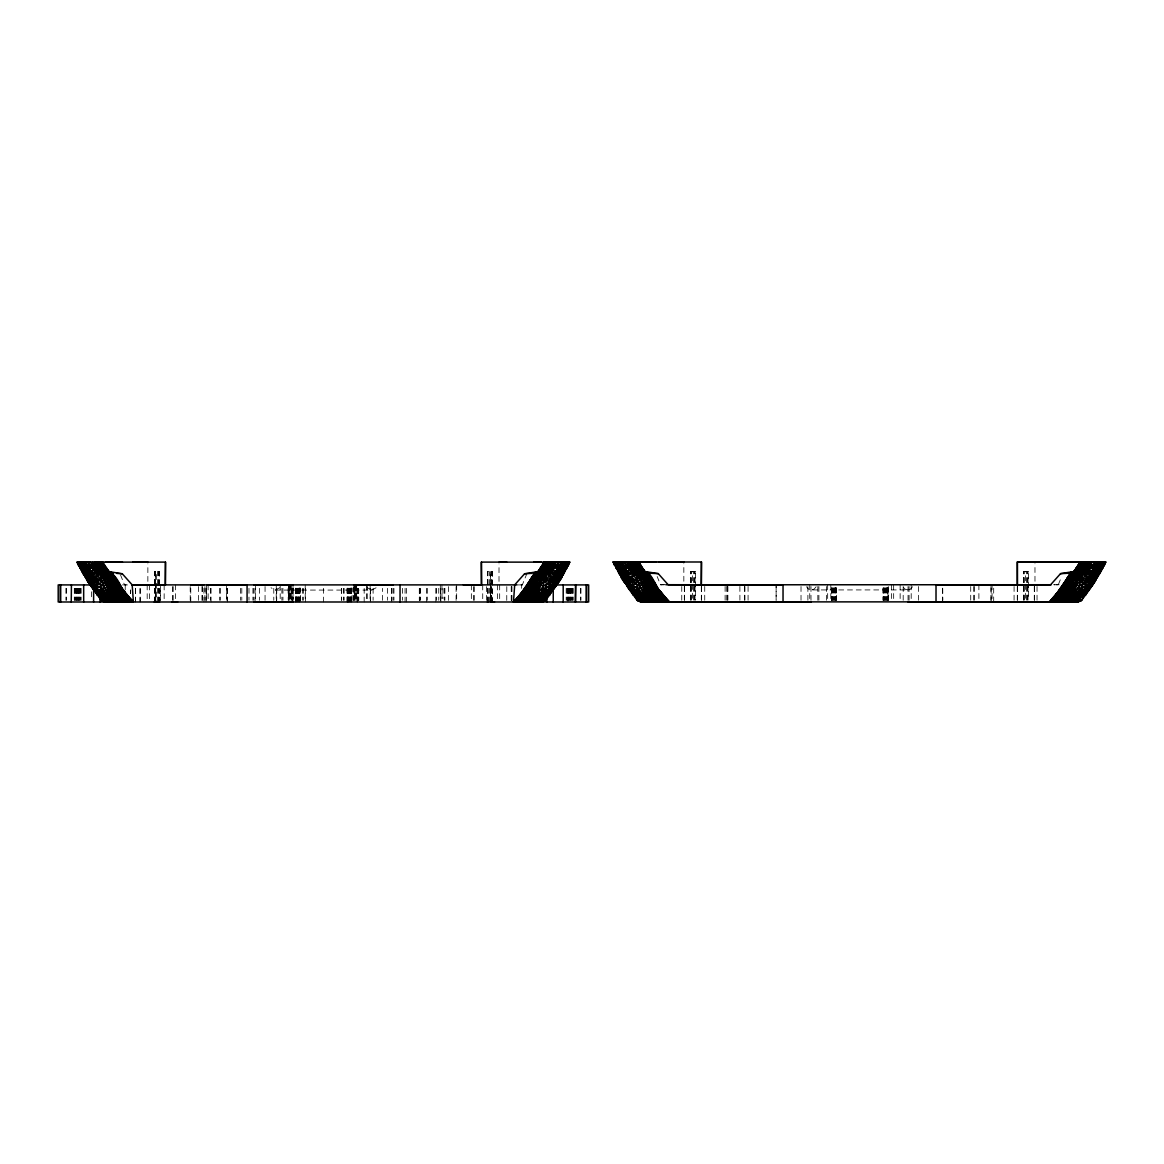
<?xml version="1.0" encoding="UTF-8"?>
<svg xmlns="http://www.w3.org/2000/svg" width="1164" height="1164" viewBox="0 0 1164 1164"><rect width="100%" height="100%" fill="white"/><g stroke="black" fill="none" stroke-linecap="round" stroke-linejoin="round"><path stroke-width="0.75" stroke-dasharray="5 3.75" d="M147.857 581.389L147.872 563.871M154.448 602.021L154.448 571.568L155.54 571.568L159.439 571.568L159.439 602.021M154.827 602.021L154.827 571.568L156.442 571.568L156.442 602.021M157.446 602.021L157.446 571.568L159.439 571.568M158.362 602.021L158.362 571.568M159.061 602.021L159.061 571.568M190.765 602.021L190.765 586.598M203.933 602.035L203.933 586.598M265.057 600.304L265.057 584.939M295.38 602.006L295.423 588.111L300.501 588.111L300.443 602.006M295.569 602.006L295.569 588.111M295.802 602.006L295.802 588.111M296.122 602.006L296.122 588.111M296.514 602.006L296.514 588.111M296.951 602.006L296.951 588.111M297.431 602.006L297.431 588.111M297.94 602.006L297.94 588.111M298.435 602.006L298.435 588.111M298.915 602.006L298.915 588.111M299.352 602.006L299.352 588.111M299.745 602.006L299.745 588.111M300.065 602.006L300.297 588.111M347.047 602.006L347.09 588.111L352.168 588.111L351.979 602.006M347.236 602.006L347.236 588.111M347.483 602.006L347.483 588.111M347.803 602.006L347.803 588.111M348.182 602.006L348.182 588.111M348.633 602.006L348.633 588.111M349.113 602.006L349.113 588.111M349.607 602.006L349.607 588.111M350.102 602.006L350.102 588.111M350.582 602.006L350.582 588.111M351.033 602.006L351.033 588.111M351.412 602.006L351.412 588.111M351.732 602.006L351.732 588.111M382.621 600.304L382.621 588.344M487.425 602.021L487.803 571.568L492.416 571.568L492.416 602.021M487.803 602.021L487.425 571.568M488.516 602.021L487.803 571.568M489.433 602.021L489.418 571.568M491.339 602.021L491.339 571.568L492.416 571.568M492.037 602.021L492.037 571.568M499.007 581.403L499.007 563.871M681.755 600.202L681.755 586.496M683.835 581.258L683.835 563.725M684.316 600.188L684.316 586.496M684.519 600.188L684.519 586.496M690.412 600.086L690.412 571.422L692.42 571.422L692.405 600.086M690.79 600.086L690.805 571.422L694.326 571.422L695.417 571.422L695.403 600.086M691.489 600.086L691.503 571.422M693.409 600.086L693.409 571.422L695.403 571.422M694.326 600.086L694.326 571.422M695.024 600.086L695.039 571.422M701.325 600.188L701.325 584.779M701.514 600.202L701.514 586.496M704.729 600.202L704.729 584.794M725.114 600.202L725.114 586.496M726.729 600.188L726.729 586.452M727.66 600.188L727.66 586.496M727.864 600.202L727.864 586.496M739.897 600.188L739.897 584.735M744.684 600.188L744.684 584.779M744.873 600.202L744.873 586.496M748.074 600.202L748.074 584.794M776.126 586.496L776.126 600.188L776.126 584.794M942.665 601.904L942.665 586.496L942.811 600.173M970.718 600.202L970.718 586.511M973.933 600.202L973.933 586.496M974.123 600.188L974.123 586.496M990.928 600.202L990.928 586.496M991.131 601.904L991.131 586.496M993.692 601.919L993.692 586.511M1014.077 600.202L1014.077 586.511M1017.278 600.202L1017.278 586.511M1017.467 600.202L1017.467 586.496M1023.389 600.086L1023.389 571.422L1025.382 571.422L1025.397 600.086M1023.767 600.086L1023.389 571.422M1024.48 600.086L1024.466 571.422L1028.379 571.422L1028.379 600.086M1026.386 600.086L1026.386 571.422L1028.379 571.422M1027.303 600.086L1027.303 571.422M1028.001 600.086L1028.001 571.422M1034.272 600.202L1034.272 586.511M1034.49 600.202L1034.49 586.496M1034.971 581.258L1034.971 563.725M1037.037 600.202L1037.037 586.511M526.986 573.386L522.33 584.881L517.718 584.881M1060.288 579.817L1058.294 584.75L1053.682 584.735M912.518 586.758L910.626 589.057L907.716 589.93L811.323 589.93L808.413 589.057L806.521 586.758M816.124 586.758L814.203 589.042L811.323 589.93M376.088 587.791L371.752 590.075L275.359 590.075L271.023 587.791M279.666 587.791L275.359 590.075M120.561 575.031L124.533 584.881L126.207 584.866M665.124 584.721L660.497 584.735L657.18 576.529M664.062 584.735L660.497 584.75L664.659 584.764M1054.133 584.779L1060.36 584.75L1056.228 584.779M122.467 584.881L130.193 584.939M517.674 584.91L523.96 584.91M907.716 589.93L904.835 589.042L902.929 586.758M371.752 590.075L367.446 587.791M992.063 584.779L992.063 600.188M978.895 584.779L978.895 600.173M918.585 586.511L918.585 600.289M911.194 584.794L911.194 600.289M909.069 586.511L909.069 600.289M908.051 586.511L908.051 600.289M903.191 586.511L903.191 600.289M900.136 584.794L900.136 600.289M893.661 584.794L893.661 600.289M891.377 584.794L891.377 600.289M888.278 586.511L888.278 600.289M888.132 600.246L888.088 587.966L883.01 587.966L883.054 600.246M887.696 587.966L887.696 600.246M887.375 587.966L887.375 600.246M886.997 587.966L886.997 600.246M886.546 587.966L886.546 600.246M886.066 587.966L886.066 600.246M885.571 587.966L885.571 600.246M885.077 587.966L885.077 600.246M884.596 587.966L884.596 600.246M884.145 587.966L884.145 600.246M883.767 587.966L883.767 600.246M883.447 587.966L883.447 600.246M883.2 587.966L883.2 600.246M836.465 600.246L836.407 587.966L831.343 587.966L831.387 600.246M836.261 587.966L836.261 600.246M836.028 587.966L836.028 600.246M835.708 587.966L835.708 600.246M835.33 587.966L835.33 600.246M834.879 587.966L834.879 600.246M834.399 587.966L834.399 600.246M833.904 587.966L833.904 600.246M833.395 587.966L833.395 600.246M832.915 587.966L832.915 600.246M832.478 587.966L832.478 600.246M832.085 587.966L832.085 600.246M831.765 587.966L831.765 600.246M831.533 587.966L831.533 600.246M830.82 584.794L830.82 600.289M827.662 584.794L827.662 600.289M826.556 586.511L826.556 600.289M818.903 586.511L818.903 600.289M817.841 586.511L817.841 600.289M810.988 586.511L810.988 600.289M809.751 584.794L809.751 600.289M807.889 586.511L807.889 600.289M801.021 586.511L801.021 600.289M580.952 588.329L580.952 600.275M580.429 588.329L580.429 600.275M573.226 588.329L573.226 600.275M572.557 588.329L572.557 600.275M572.164 588.329L572.164 600.275M571.408 588.329L571.408 600.275M570.971 588.329L570.971 600.275M570.607 588.329L570.607 600.275M570.142 588.329L570.142 600.275M569.691 588.329L569.691 600.275M569.08 588.329L569.08 600.275M568.818 588.329L568.818 600.275M568.352 588.329L568.352 600.275M568.003 588.344L567.959 602.006M567.494 588.329L567.494 600.275M567.028 588.329L567.028 600.275M566.199 588.329L566.199 600.275M521.647 584.939L521.647 588.344M511.956 586.612L511.956 601.992M511.418 586.612L511.389 601.992M511.214 586.612L511.214 601.992M506.806 586.641L506.747 602.006M499.676 584.925L499.676 600.289M497.421 584.939L497.421 600.304M491.237 586.612L491.237 601.992M491.135 586.612L491.135 600.275M486.407 586.641L486.436 602.006M482.725 584.939L482.725 600.304M474.185 586.612L474.185 600.275M473.733 586.612L473.733 601.992M471.347 584.91L471.347 600.275M456.666 584.939L456.666 600.304M456.099 586.627L456.099 602.035M448.373 586.612L448.373 601.992M444.895 588.329L444.895 600.275M444.255 588.329L444.255 600.275M442.931 588.344L442.931 598.602M441.956 584.939L441.956 600.304M440.836 588.329L440.836 601.992M440.618 588.329L440.618 600.275M440.312 584.91L440.312 600.275M438.741 588.329L438.741 600.289M436.456 588.329L436.456 600.275M435.816 588.329L435.816 601.992M427.319 588.329L427.319 600.275M426.388 588.329L426.388 601.992M420.233 588.344L420.233 600.304M419.928 588.329L419.928 600.275M419.709 588.344L419.709 600.304M419.302 588.329L419.302 600.275M406.425 588.329L406.425 601.992M405.072 588.329L405.072 601.992M402.395 588.329L402.395 600.275M393.941 588.329L393.941 600.275M393.039 588.344L393.039 600.304M391.773 588.329L391.773 601.992M391.453 588.329L391.453 600.275M387.481 588.329L387.481 600.275M373.106 588.344L373.106 600.304M370.501 588.329L370.632 600.275M370.312 588.329L370.312 601.992M370.137 584.939L370.137 600.304M367.213 584.939L367.213 600.304M366.675 584.939L366.675 600.304M364.172 588.344L364.172 602.006M358.628 588.344L358.788 600.304M358.439 588.344L358.439 600.304M358.192 588.344L358.192 600.304M357.872 588.344L357.872 600.304M357.697 588.344L357.697 600.304M357.595 588.329L357.523 601.992M357.217 588.329L357.217 601.992M357.086 588.329L357.086 601.992M356.679 584.939L356.679 600.304M356.242 584.939L356.242 600.304M355.806 588.344L355.806 600.304M355.369 584.939L355.369 600.304M354.976 584.939L354.976 600.304M354.613 584.939L354.613 600.304M354.293 588.344L354.293 600.304M354.045 588.344L354.045 600.304M353.856 600.304L353.74 584.939L353.711 600.304M350.8 588.329L350.8 600.275M350.495 588.329L350.495 600.275M349.986 588.329L349.986 600.275M348.924 588.329L348.924 600.275M348.211 588.329L348.211 601.992M347.905 588.329L347.905 601.992M344.035 588.329L344.035 600.275M343.729 588.329L343.729 600.275M341.663 588.329L341.663 600.275M341.358 588.329L341.358 600.275M323.432 588.329L323.432 601.992M305.506 588.329L305.506 601.992M305.215 584.91L305.215 600.275M303.149 588.329L303.149 600.275M302.844 588.329L302.844 600.275M298.959 588.329L298.959 600.275M298.653 588.329L298.653 600.275M297.94 588.329L297.94 600.275M296.893 588.329L296.893 600.275M296.369 588.329L296.369 600.275M296.063 588.329L296.063 600.275M293.168 588.344L293.124 600.304M293.008 584.939L293.008 600.304M292.819 588.344L292.819 600.304M292.571 588.344L292.571 600.304M292.266 588.344L292.266 600.304M291.902 588.344L291.902 600.304M291.495 584.939L291.495 600.304M291.073 588.344L291.073 600.304M290.622 584.939L290.593 600.304M290.185 584.939L290.185 600.304M289.894 584.939L289.778 601.992M289.647 588.329L289.661 600.275M289.283 584.91L289.356 600.304M288.992 584.939L288.992 600.304M288.687 584.939L288.687 600.304M288.425 588.344L288.425 600.304M288.09 588.344L288.236 600.304M282.939 588.344L282.939 600.304M281.877 588.344L281.877 600.304M280.189 584.939L280.189 600.304M276.726 588.344L276.726 600.304M276.566 588.329L276.537 601.992M276.261 584.91L276.232 600.275M273.787 588.344L273.787 600.304M259.383 588.329L259.383 600.275M255.425 584.91L255.425 600.275M255.091 588.329L255.091 601.992M253.839 588.344L253.839 600.304M252.937 588.329L252.937 600.275M248.98 588.329L248.98 600.275M241.806 588.329L241.806 600.275M240.453 588.329L240.453 600.275M227.577 588.329L227.577 601.992M227.155 588.344L227.155 600.304M226.936 588.329L226.936 600.275M226.631 584.939L226.631 600.304M220.476 588.329L220.476 600.275M219.545 588.329L219.545 600.275M211.048 588.329L211.048 601.992M210.408 588.329L210.408 600.275M208.123 584.925L208.123 600.289M206.552 584.91L206.552 600.275M206.246 588.329L206.246 600.275M206.028 588.329L206.028 601.992M204.908 586.641L204.908 600.304M202.623 586.612L202.623 601.992M201.969 586.612L201.969 601.992M198.506 586.612L198.506 601.992M190.212 586.641L190.212 600.304M175.531 584.91L175.531 600.275M173.145 586.612L173.145 601.992M172.679 586.612L172.679 600.275M164.153 584.939L164.153 600.304M155.641 586.612L155.729 601.992M149.458 584.939L149.443 600.304M147.188 584.925L147.188 600.289M135.664 601.992L135.475 586.612L135.46 601.992M130.659 590.032L130.674 593.451M130.47 590.032L130.47 593.451M125.217 584.939L125.217 590.061M91.52 591.763L91.52 600.304M81.102 588.329L81.102 600.275M80.665 588.329L80.665 600.275M79.836 588.329L79.836 600.275M79.385 588.329L79.385 600.275M78.861 588.344L78.919 600.304M78.512 588.329L78.512 600.275M78.046 588.329L78.046 600.275M77.784 588.329L77.784 600.275M77.188 588.329L77.188 600.275M76.722 588.329L76.722 600.275M76.257 588.329L76.257 600.275M75.893 588.329L75.893 600.275M75.471 588.329L75.471 600.275M74.7 588.329L74.7 600.275M74.307 588.329L74.307 600.275M66.45 588.329L66.45 600.275M65.926 588.329L65.926 600.275M155.525 571.568L155.525 602.021L155.54 571.568M490.422 571.568L490.408 602.021L490.422 571.568M887.943 587.966L887.943 600.246L887.943 587.966M160.472 600.304L160.472 586.641L160.428 600.304M140.117 602.006L140.117 586.641L140.073 602.006"/><path stroke-width="1.5" d="M165.492 562.139L165.361 584.939L165.492 562.096L97.878 562.125M247.074 602.006L247.074 584.939L132.172 584.866L122.293 573.779L116.546 573.357M400.038 602.006L400.038 584.939M481.387 562.139L481.503 584.939L481.387 562.096L569.836 562.168L559.753 580.472L545.509 600.595L542.395 602.05L513.484 601.992L514.692 584.866L524.571 573.779L531.992 573.357M701.456 561.95L701.325 584.779L701.456 561.994L633.842 561.994M1017.278 584.794L1017.351 561.95L1105.8 562.023L1090.29 588.548L1081.472 600.449L1078.359 601.904L908.051 602.006M558.473 582.466L546.891 589.93L549.524 595.415L551.634 591.414L549.859 587.631L550.252 582.378L558.574 570.418L565.238 564.686L568.396 565.5L569.196 562.183L563.231 574.783L558.065 579.352C555.752 589.653 547.284 596.725 538.001 600.9L537.535 602.035L555.461 586.103L559.753 580.472L546.716 587.34L531.919 602.035L542.933 586.54L546.818 583.761L558.065 579.352L559.549 577.824L560.524 572.644C552.493 558.749 532.748 567.726 537.39 582.989L527.423 602.021C540.343 592.651 543.442 576.151 548.753 562.125C533.49 568.92 531.322 588.562 524.324 602.021C536.007 591.705 536.153 574.609 544.257 562.11L569.836 562.168M1075.842 569.763L1072.99 576.064L1073.354 582.844L1063.387 601.875C1076.307 592.505 1079.406 576.005 1084.717 561.979C1069.454 568.774 1067.286 588.417 1060.288 601.875C1071.971 591.559 1072.131 574.463 1080.221 561.965C1072.189 574.099 1065.977 587.98 1062.354 601.875L1064.638 599.213C1064.129 590.73 1064.58 574.681 1073.484 571.961C1079.144 562.401 1090.537 564.365 1096.488 572.499L1095.513 577.679L1094.029 579.206L1082.782 583.615L1078.897 586.394L1067.883 601.89L1082.68 587.194L1095.717 580.327L1091.963 585.958L1085.852 585.157L1078.213 579.89L1070.051 578.61L1069.512 576.704L1071.651 571.931L1050.903 601.861L640.447 601.904L637.319 600.435L628.516 588.533L613.006 562.008L648.712 561.965M77.042 562.154L83.633 574.769L88.799 579.337C91.127 589.639 99.595 596.71 108.863 600.9L109.329 602.035L91.403 586.089L87.111 580.458L100.148 587.325L114.96 602.021L103.931 586.525L100.06 583.746L88.799 579.337L87.329 577.81L86.354 572.63C92.305 564.496 103.698 562.532 109.358 572.091C117.593 575.22 124.359 593.16 127.094 601.992L104.484 602.006L101.355 600.58L87.111 580.458L77.042 562.154L102.738 562.096L110.609 575.874L119.776 597.729L120.489 602.006C109.445 591.181 109.11 574.972 102.621 562.096M638.585 561.965C645.074 574.827 645.409 591.036 656.452 601.875L655.739 597.583L646.573 575.729C645.583 561.936 663.276 597.525 663.058 601.861L655.972 595.546L647.068 575.118L638.701 561.965M103.29 563.158C104.702 579.017 111.235 593.553 125.319 602.006L111.191 572.077C117.142 579.541 119.354 589.944 118.19 599.344L119.456 602.006C106.521 592.636 103.436 576.136 98.125 562.11C113.388 568.905 115.542 588.548 122.555 602.006C110.42 591.85 111.308 573.663 101.879 562.11C110.347 575.991 121.012 588.475 130.281 601.992L133.394 601.977L132.172 584.866M613.006 562.008L626.363 561.979L642.135 570.535L669.358 601.846L660.454 592.185L647.155 571.931C653.106 579.396 655.317 589.799 654.153 599.198L655.419 601.875C642.484 592.491 639.4 575.991 634.089 561.965L638.396 563.958L644.099 570.098L651.855 590.89L656.525 600.158L658.518 601.861C655.085 591.807 653.47 581.229 647.591 571.931L658.257 573.634L668.136 584.721L783.037 584.794L783.037 602.006M113.199 573.328L109.358 572.091L107.161 582.684L103.931 586.525L102.636 599.082L107.714 602.035L102.316 597.496M110.464 572.077C115.251 583.324 126.367 590.293 130.281 601.992L128.593 601.992L121.522 594.222L115.891 591.036L109.736 591.225L112.864 602.021L111.017 601.322L101.806 581.374L102.083 568.076L100.366 562.11L107.321 571.495L104.615 580.021L101.806 581.374L100.06 583.746L94.342 585.754L92.058 585.521L88.566 582.451L86.587 578.333L88.784 576.631L93.207 577.359L98.14 576.413L100.628 569.312L99.318 562.11L101.137 563.42C99.769 572.033 89.759 579.221 82.397 571.655L85.991 562.139L90.399 562.125L106.171 570.68L104.105 575.06L104.615 580.021L117.404 594.295L120.561 600.304M658.795 589.799L664.557 601.846L657.485 594.077L651.855 590.89L645.7 591.079L648.828 601.875L646.995 601.177L637.77 581.229L638.047 567.93L636.33 561.965L642.135 570.535L640.069 574.914L640.578 579.89L654.561 594.673M118.19 599.344L111.409 600.813L110.973 602.021L108.863 600.9L109.154 598.747L111.337 596.696L117.404 594.295L118.597 594.819M654.153 599.198L647.373 600.682L646.937 601.89L644.827 600.755L645.118 598.602L647.3 596.55L653.368 594.164L651.534 582.655L645.322 571.946C639.662 562.387 628.269 564.351 622.318 572.484L623.293 577.679L624.762 579.192L636.024 583.601L639.894 586.38L650.923 601.875L636.111 587.194L623.075 580.312L627.367 585.943L645.293 601.89L644.827 600.755C635.559 596.579 627.09 589.493 624.762 579.192L619.597 574.623L613.646 562.037L614.432 565.355L617.604 564.525L624.268 570.273L632.576 582.218L632.969 587.485L631.194 591.254L633.303 595.255L635.937 589.77L624.355 582.32M524.571 573.779L535.236 572.077C530.1 579.992 527.365 589.93 528.674 599.358L526.39 602.021C527.219 592.622 528.252 575.7 537.521 572.106L539.878 569.909M1060.288 601.875L1063.052 597.598L1063.459 588.999L1071.2 571.931L1060.535 573.648L1050.656 584.735L701.194 584.794M107.161 582.684L114.654 582.946L117.2 581.011L123.66 590.512L128.593 601.992L127.094 601.992L124.781 599.606L121.522 594.222L121.347 598.936L123.588 602.006L115.571 582.786L110.609 575.874L111.191 573.183L109.94 572.077L115.571 582.786L117.404 594.295L106.521 568.032M524.324 602.021L529.46 594.309L534.16 595.895L532.559 600.348L529.853 602.021L529.984 599.766L539.703 582.698L543.021 565.297L544.999 562.11C536.531 575.991 525.852 588.489 516.583 602.006L520.861 593.48L535.687 572.077L522.374 592.331L513.484 601.992L520.861 593.48L514.939 601.992L521.341 594.629L531.977 577.664M1105.8 562.023L1104.36 565.369L1073.775 586.278L1059.255 601.875L1065.817 601.89L1065.962 599.62L1075.667 582.553L1078.984 565.166L1080.963 561.979C1072.495 575.86 1061.815 588.344 1052.547 601.861L1050.903 601.861L1071.928 571.946L1072.233 575.744L1067.257 582.655L1059.255 601.875L1052.547 601.861L1056.825 593.334L1049.448 601.846L1066.311 582.276L1072.379 571.946M524.033 589.944L518.271 602.006L525.342 594.222L530.973 591.036L537.128 591.225L534 602.035L535.847 601.322C545.072 590.293 544.359 576.617 545.741 563.434L547.546 562.125L546.251 569.327L548.739 576.427L553.671 577.373L558.08 576.646L560.277 578.348L558.298 582.466L554.806 585.536L549.888 585.303L546.818 583.761L545.072 581.389L542.249 580.036L539.558 571.509L556.465 562.139L539.703 582.698L530.348 582.407L524.571 588.518L519.77 602.006L535.964 572.077L536.269 575.874L528.281 594.833M1059.997 589.813L1055.733 601.861L1061.786 587.092L1065.642 580.88L1067.257 582.655L1073.354 582.844L1076.671 570.549L1082.476 561.979L1080.759 567.945L1081.036 581.243L1085.081 580.894L1088.66 583.586L1093.083 584.139L1073.965 600.769L1071.869 601.89L1081.036 581.243L1084.441 569.618L1089.926 561.994L1105.16 562.052C1099.194 579.57 1085.154 592.185 1069.963 601.89L1073.092 591.094L1064.391 591.807L1054.235 601.861L1059.182 590.381M112.864 602.021C103.261 590.905 62.478 569.225 99.9 563.085L97.936 566.999L101.806 581.374L109.052 586.409L116.589 587.514L119.383 589.13L130.281 601.992L122.831 589.944M646.937 601.89L642.193 595.779L636.024 583.601L629.171 577.213L616.149 568.367L614.723 561.994L614.927 565.355L624.544 572.964L645.016 586.278L652.553 587.384L655.347 588.984L663.058 601.861L646.878 571.931L649.279 576.704L648.013 579.003L642.455 579.192L637.77 581.229L630.597 580.196L626.159 583.004C613.719 575.176 624.399 561.659 635.864 562.939L636.126 571.393L634.104 576.267L631.645 577.082L626.872 576.995L620.601 574.623L618.36 571.509L619.146 568.076L621.954 561.994L623.817 566.548L624.544 572.964L629.651 581.142L630.321 585.608L629.52 588.038L631.194 591.254L626.843 585.943M109.489 582.975L109.853 576.195L104.105 575.06L100.162 571.539L96.685 562.11M638.279 597.35L643.677 601.89L638.6 598.951L638.279 597.35L639.894 586.38L643.125 582.538L645.453 582.844L645.816 576.049L640.069 574.914L636.126 571.393L632.649 561.965M555.999 586.103L551.634 591.414L553.307 588.198L552.522 585.768L553.191 581.302L558.284 573.125L558.516 562.227L545.072 581.389L552.245 580.356L556.683 583.149C569.123 575.336 558.429 561.819 546.978 563.1L548.928 567.014L545.072 581.389L537.812 586.423L530.275 587.529L527.496 589.144L516.583 602.006L522.374 592.331L524.397 591.487L529.678 581.025L530.348 582.407M1060.535 573.648L1069.629 573.197L1073.484 571.961L1075.667 582.553L1078.897 586.394L1080.207 598.951L1073.499 601.904L1073.674 598.616L1070.123 595.75L1065.817 601.89L1075.129 601.904C1086.827 594.237 1115.243 564.904 1082.942 562.954L1082.214 569.181L1084.703 576.282L1089.635 577.228L1094.044 576.515L1098.205 574.638L1100.431 571.524L1096.837 562.008L1094.989 566.562L1094.262 572.979L1089.155 581.156L1088.486 585.623L1089.271 588.053L1085.488 595.27L1082.855 589.784L1094.451 582.32M553.962 562.125L550.019 568.105L548.739 576.427L556.814 572.47L562.227 574.769L564.467 571.669L560.873 562.154L559.026 566.708L553.176 574.143L548.477 569.763L545.741 563.434L546.513 562.125L540.707 570.695L537.39 582.989M1091.425 585.958L1087.598 591.268L1085.823 587.485L1086.216 582.233L1092.778 572.324L1092.894 565.384L1084.703 576.282L1089.14 574.012L1094.989 566.562L1094.48 562.081L1092.894 565.384L1085.983 567.959L1084.703 576.282L1081.036 581.243M90.879 586.089L95.23 591.399L96.146 590.585L96.612 582.364L91.65 574.71L84.055 566.213L81.64 564.671L78.468 565.486L77.682 562.168L84.783 562.11L92.058 585.521L96.728 589.348L99.973 589.915L97.34 595.401L93.556 588.184L94.342 585.754L93.687 581.287L88.58 573.11L88.362 562.212L101.806 581.374L87.329 577.81M628.866 561.979L632.823 567.945L634.104 576.267L629.651 573.998L623.817 566.548L624.326 562.067L637.77 581.229L636.024 583.601L632.954 585.143L628.022 585.376L624.53 582.306L622.551 578.188L624.748 576.5L620.747 561.979L620.019 566.068L622.318 572.484L620.397 572.819L618.36 571.509L620.572 571.218L616.644 561.994L615.29 563.449L617.604 564.525L616.542 568.367M111.191 572.077L119.819 584.866L127.094 601.992L119.383 589.13L119.776 597.729L122.555 602.006M655.972 595.546L655.739 597.583L658.518 601.861M1071.869 601.89C1079.61 590.657 1084.877 577.373 1098.234 571.233L1100.431 571.524C1095.891 576.136 1087.409 575.802 1084.441 569.618L1087.831 561.979L1088.675 564.264L1075.521 571.364L1078.213 579.89L1065.424 594.164L1062.281 600.173M110.973 602.021C103.058 591.865 99.362 578.159 86.354 572.63L84.055 566.213L84.783 562.11L85.991 562.139L87.853 566.693L93.687 574.128L98.14 576.413L96.859 568.09L92.902 562.125M122.977 599.998L123.326 598.209L120.008 595.692M531.468 577.955L527.729 584.197L521.545 602.006L528.311 596.637L537.812 586.423M656.452 601.875C648.202 589.464 645.947 574.332 637.843 561.965L639.254 563.012C640.346 578.843 647.577 591.749 659.552 601.861L659.29 598.063L655.347 588.984L666.245 601.846L661.967 593.334L667.903 601.846L659.581 591.821L650.851 577.519M1067.955 577.519L1063.692 584.066L1057.509 601.875L1061.481 598.805L1061.306 594.091L1063.459 588.999L1066.239 587.384L1073.775 586.278M544.563 597.496L539.15 602.05L544.243 599.096L544.563 597.496L542.933 586.54L539.703 582.698L537.521 572.106L533.548 576.849L523.276 602.021L525.517 598.951L525.342 594.222L527.496 589.144L519.77 602.006L526.856 595.706M94.153 564.394L95.011 562.11L99.187 568.163L107.932 573.546L106.491 579.337L104.615 580.021L90.399 562.125M630.117 564.249L630.975 561.979L635.151 568.017L643.896 573.401L642.455 579.192M528.674 599.358L535.455 600.828L535.891 602.035C543.806 591.865 547.502 578.173 560.524 572.644L562.823 566.228L562.081 562.125L559.258 573.532L553.307 588.198M1098.394 572.833L1096.488 572.499L1098.787 566.082L1098.045 561.994L1095.222 573.386L1089.271 588.053M535.847 601.322L552.696 587.253L545.509 600.595L541.333 600.915L540.416 599.373L546.716 587.34L552.696 587.253L554.806 585.536L555.461 586.103M1080.207 598.951L1081.472 600.449L1077.297 600.769L1076.38 599.242L1082.68 587.194L1088.66 587.107L1081.472 600.449L1076.918 601.904L1075.129 601.904L1084.47 594.266L1076.816 597.35L1074.75 592.214L1073.092 591.094L1068.581 595.43L1064.245 594.688M545.669 562.11L543.835 566.533L542.249 580.036L534.087 578.755L536.939 572.091L533.548 576.849L535.964 572.077M1081.632 561.979L1079.799 566.388L1078.213 579.89L1092.429 561.994L1088.675 564.264M84.434 572.964L86.354 572.63L80.578 568.512L82.426 562.154L84.055 566.213M106.448 599.373L105.531 600.9L101.355 600.58L94.168 587.238L100.148 587.325L106.448 599.373L111.017 601.322M646.995 601.177L630.131 587.107L636.111 587.194L641.975 597.336L641.51 600.755L637.319 600.435L630.131 587.107L628.022 585.376L627.09 580.167L623.293 577.679M544.883 577.184L550.194 562.125M1080.847 577.053L1086.158 561.979M98.634 563.027L98.052 564.977L95.855 563.74M634.598 562.896L634.016 564.831L631.819 563.594M617.604 564.525L618.39 562.023L620.019 566.068M542.395 602.05L540.954 602.05L541.333 600.915M1077.297 600.769L1076.918 601.904L1078.359 601.904M643.125 582.538L645.322 571.946L649.279 576.704L645.904 571.931L647.155 573.037M533.665 574.652L532.865 576.864L535.687 572.077M1069.629 574.507L1068.828 576.718L1071.651 571.931M1097.943 576.617L1094.757 574.667L1088.209 580.21L1090.872 579.454L1094.044 576.515L1096.241 578.202L1094.029 579.206L1092.647 583.019L1088.209 580.21L1085.081 580.894L1087.147 577.097M566.286 568.527L565.238 564.686L566.184 562.139L567.916 565.5L566.693 568.527L560.524 572.644L562.43 572.979L564.467 571.669L562.27 571.379L565.238 564.686L564.438 562.168L562.823 566.228M1102.264 568.381L1101.202 564.54L1102.148 562.008L1103.879 565.369L1102.657 568.381L1098.234 571.233L1101.202 564.54L1100.402 562.037C1098.569 567.217 1094.16 571.786 1089.14 574.012M544.126 562.11L540.707 570.695L542.773 575.074L537.026 576.209C530.042 582.742 532.224 593.029 526.317 600.318M1079.552 563.027L1076.671 570.549L1078.737 574.929L1072.99 576.064L1070.778 579.017L1068.174 582.815L1065.424 594.164L1067.257 582.655L1072.902 571.946L1071.637 573.052M537.026 576.209L530.973 591.036L534.029 587.063M1072.99 576.064L1066.937 590.905L1069.992 586.918M102.432 564.104L100.73 567.304L104.105 575.06L103.029 566.519L101.195 562.11M638.396 563.958L636.693 567.159L640.069 574.914L638.992 566.373L637.159 561.965M534 602.035L536.793 597.729L540.794 584.735L535.193 591.225M1069.963 601.89L1072.757 597.598L1076.758 584.604L1071.156 591.079M521.53 598.369L524.397 591.487L518.271 602.006M1067.432 577.81L1061.233 588.839L1053.449 599.285M521.545 602.006L525.342 594.222L522.083 599.62M1057.509 601.875L1061.306 594.091L1055.733 601.861L1063.459 588.999L1052.547 601.861L1058.338 592.185L1060.36 591.341L1054.235 601.861M526.39 602.021L528.398 597.743L531.264 595.197M1062.354 601.875L1064.362 597.598L1067.228 595.051M518.082 599.94L522.243 594.542L519.013 600.057L518.082 599.94L522.039 592.069L514.939 601.992M1054.046 599.795L1058.207 594.397L1054.977 599.926L1054.046 599.795L1058.003 591.923L1050.903 601.861M539.703 582.698L529.46 594.309L531.293 582.8L543.588 563.172M620.397 572.819C627.862 578.639 635.646 570.549 637.101 563.274L635.282 561.965L635.864 562.939L633.9 566.853L637.77 581.229M564.234 569.953L565.85 566.766L567.916 565.5L568.105 562.154L565.238 564.686M1100.198 569.822L1101.813 566.621M1071.928 571.946L1069.512 576.704L1073.484 571.961M536.269 575.874L538.044 573.721L547.691 568.178L551.867 562.125L552.711 564.409M564.467 571.669L559.331 580.472M1100.431 571.524L1095.309 580.327M1066.311 582.276L1057.494 598.223M645.453 582.844L651.534 582.655L653.164 580.865L657.005 587.078L661.298 598.209M526.885 587.776L519.755 600.522M1062.848 587.631L1055.719 600.377M565.85 566.766L558.284 573.125L551.183 577.242L549.117 581.04L552.696 583.731L557.12 584.284M546.891 589.93L544.214 594.542L547.793 593.262L550.136 589.362L546.891 589.93L535.455 600.828M1082.855 589.784L1080.192 594.397L1083.757 593.116L1086.099 589.217L1082.855 589.784L1071.433 600.682L1064.638 599.213M523.218 590.526L517.485 599.431M540.154 568.396L542.264 565.02M1076.118 568.25L1078.228 564.875M534.552 573.561L535.498 572.077M1070.516 573.416L1071.462 571.931M535.673 573.197L536.415 572.091M529.853 602.021L534.16 595.895L537.71 598.762L538.001 600.9L535.891 602.035M540.358 568.047L538.743 572.135M1076.322 567.901L1074.707 571.99M559.026 566.708L561.586 563.449M1094.989 566.562L1097.55 563.303M1072.233 575.744L1074.008 573.576L1079.043 571.48L1084.892 566.868L1090.683 564.875M109.329 602.035L102.636 599.082L101.355 600.58L105.924 602.035L105.531 600.9M645.293 601.89L638.6 598.951L637.319 600.435L641.888 601.89L641.51 600.755M537.535 602.035L544.243 599.096L548.506 594.411L540.853 597.496L538.787 592.36L537.128 591.225L532.617 595.575M548.477 569.763L550.019 568.105L556.93 565.529L556.814 572.47L550.019 568.105M560.277 578.348L557.323 581.374L554.908 579.599L552.245 580.356L562.43 572.979M1096.241 578.202L1093.287 581.243L1090.872 579.454L1095.513 577.679M546.716 571.553L542.773 575.074L546.134 567.319L544.432 564.118M1082.68 571.408L1078.737 574.929L1082.098 567.174L1080.396 563.973M1058.047 599.475L1062.819 595.561M1073.499 601.904L1080.527 597.365M91.403 586.089L92.058 585.521L93.556 588.184M627.367 585.943L628.022 585.376L629.52 588.038M98.402 569.749L96.859 568.09L84.637 574.769L82.397 571.655L84.608 571.364L80.68 562.125L78.963 565.486L80.578 568.512M634.365 569.603L632.823 567.945L620.601 574.623M88.799 579.337L89.57 578.755M624.762 579.192L630.597 580.196L624.049 574.652L620.863 576.602M545.072 581.389L551.183 577.242M1098.787 566.082L1103.501 563.463L1104.069 562.008L1103.879 565.369L1101.202 564.54M1065.817 601.89L1068.523 600.202L1070.123 595.75L1068.581 595.43M551.009 563.754L548.826 564.977L548.229 563.041M1086.972 563.609L1084.79 564.846L1084.193 562.896M562.227 574.769L554.908 579.599L559.549 577.824M549.553 563.26L551.867 562.125M1085.517 563.114L1087.831 561.979M554.719 565.02L548.928 567.014M555.053 571.597L551.198 573.095L551.474 569.312L555.039 568.178M1098.205 574.638L1091.017 571.451L1087.161 572.964L1087.438 569.181L1085.983 567.959M533.665 573.343L536.24 572.513M540.954 602.05L545.509 600.595L544.243 599.096M1091.003 568.032L1087.438 569.181L1091.017 571.451M537.768 600.144L540.416 599.373M1073.732 599.998L1076.38 599.242M131.939 601.992L124.824 592.054L128.782 599.926L127.851 600.057L124.635 594.528L131.939 601.992L126.003 593.48L133.394 601.977L124.49 592.316L122.482 591.472L128.593 601.992M664.557 601.846L658.446 591.341L660.454 592.185L666.245 601.846L663.815 599.911L652.495 582.262M1073.354 582.844L1075.667 582.553M1017.467 601.904L1014.077 601.919M991.131 584.779L993.692 584.794M991.131 601.904L993.692 601.919M1034.49 601.904L1037.037 601.919M84.899 576.747L88.086 574.798L94.633 580.341L90.195 583.135L88.391 582.451M501.509 562.11L499.109 562.125L506.777 562.125M539.005 562.125L541.507 562.125L533.738 562.11M643.837 561.965L641.335 561.965L656.409 561.979M681.318 561.979L683.835 561.965L658.431 561.95M463.33 584.91L481.387 584.881M487.425 602.021L487.803 602.021M492.037 602.021L491.339 602.021M690.412 601.875L691.489 601.875M695.403 601.875L694.326 601.875M1068.028 561.965L1077.471 561.979L1069.701 561.994M116.604 562.096L105.357 562.11L122.467 562.125M138.414 562.125L147.872 562.11L132.783 562.096M1084.964 561.994L1017.351 561.994L1017.467 584.794L1051.179 584.75M253.839 584.939L293.037 584.91M665.837 584.735L701.325 584.779M726.729 584.735L739.897 584.75M91.956 584.939L58.2 584.91L58.2 601.992L588.664 601.992L588.664 584.91L556.086 584.939M131.663 584.881L165.477 584.881M190.765 584.881L203.933 584.895M207.032 584.91L516.991 584.881M353.841 584.91L393.039 584.939M1017.467 584.794L936.016 584.794L936.016 602.006M156.456 602.021L154.448 602.021L155.525 602.021M157.446 602.021L159.439 602.021L158.362 602.021M171.719 601.992L177.655 601.992M253.839 602.006L293.037 601.992M490.757 601.992L494.54 601.992M640.447 601.904L776.126 601.904M681.755 601.904L684.316 601.904M725.114 601.904L727.66 601.904M1023.767 601.875L1023.389 601.875M1028.001 601.875L1028.379 601.875M106.491 579.337L112.777 578.741L113.315 576.835L110.915 572.077L111.191 573.183M704.715 601.904L701.325 601.904M748.074 601.919L744.684 601.904M775.966 601.904L810.988 602.006M561.979 576.762L558.793 574.812L553.176 574.143M649.163 573.183L658.257 573.634M122.293 573.779L111.628 572.062L113.999 576.849L113.199 574.638M625.708 584.124L630.146 583.571L633.711 580.88L631.645 577.082M89.744 584.27L94.182 583.717L97.747 581.025L95.681 577.228L78.963 565.486L78.759 562.139L81.64 564.671M71.426 584.939L71.237 601.992M635.937 589.77L632.692 589.217L635.049 593.102L638.614 594.382L635.937 589.77L648.828 601.875M643.896 573.401L651.534 582.655L658.94 599.853L661.283 601.861L655.099 584.052L651.36 577.81M107.932 573.546L110.609 575.874M633.9 566.853L628.124 564.86L626.363 561.979M97.936 566.999L92.16 565.006M632.823 567.945L625.912 565.384L626.014 572.31L629.651 573.998M96.859 568.09L89.948 565.515L90.05 572.455L93.687 574.128M642.412 599.227L645.074 599.998M627.803 568.017L631.368 569.167L640.578 579.89L643.285 571.364L639.254 563.012M91.84 568.163L95.404 569.298L95.681 573.095L91.825 571.582M627.789 571.437L631.645 572.95L631.368 569.167L628.124 564.86M630.975 561.979L633.274 563.1M95.011 562.11L97.31 563.245M84.637 574.769L91.956 579.585L89.541 581.36L86.587 578.333M652.975 601.875L650.269 600.188L648.683 595.735L652.975 601.875L652.844 599.62L645.016 586.278M117.011 602.021L114.305 600.333L112.704 595.881L117.011 602.021L116.88 599.751L109.052 586.409M658.94 599.853L657.311 598.791L657.485 594.077L660.745 599.46M95.681 577.228L101.806 581.374M1093.272 578.624L1094.029 579.206M557.309 578.77L558.065 579.352M109.11 600.129L96.728 589.348L99.085 593.247L102.65 594.528L99.973 589.915M651.564 595.037L656.525 600.158M115.6 595.182L118.466 597.729L120.489 602.006M650.225 595.415L645.7 591.079L644.041 592.214L641.975 597.336L634.322 594.251L638.6 598.951M123.326 598.209L125.319 602.006M114.261 595.561L109.736 591.225L108.077 592.345L106.011 597.481L98.358 594.397L102.636 599.082M114.887 577.65L119.819 584.866M622.551 578.188L625.505 581.229L627.92 579.439L624.748 576.5L625.534 578.61M647.635 591.065L642.033 584.59L647.373 600.682M111.671 591.21L106.07 584.735L111.409 600.813M109.358 572.091L113.315 576.835L110.915 572.077M664.76 599.795L660.599 594.382L664.76 599.795L660.788 591.923L667.903 601.846M1084.892 566.868L1082.942 562.954L1083.509 561.979L1081.705 563.289L1084.441 569.618M621.241 563.289L623.817 566.548M85.278 563.434L87.853 566.693M648.799 586.903L651.855 590.89L650.618 582.815L645.816 576.049M112.835 587.049L115.891 591.036L114.654 582.946L109.853 576.195M665.357 599.285L659.624 590.366M129.393 599.416L123.66 590.512M623.497 580.312L618.36 571.509M87.533 580.458L82.397 571.655M647.33 571.931L648.275 573.401M111.366 572.062L112.311 573.546M640.578 564.86L646.573 575.729M104.615 565.006L106.724 568.381M128.782 599.926L115.396 577.941M647.155 571.931L649.963 576.704L649.163 574.507M663.073 600.362L655.943 587.631M127.109 600.508L119.979 587.776L119.135 584.197M125.334 598.354L116.531 582.407M659.29 598.063L661.283 601.861M642.95 569.763L644.085 571.975M106.986 569.894L108.121 572.121M616.993 566.606L618.593 569.807M81.029 566.752L82.629 569.938M124.781 599.606L119.979 587.776M636.126 571.393L637.959 577.038M100.162 571.539L101.995 577.184M1076.336 579.206L1074.91 573.416M540.372 579.352L538.947 573.546M1059.502 598.078L1059.851 599.867M523.538 598.209L523.887 600.013M586.7 584.91L586.7 601.992M586.161 584.91L586.161 601.992M563.201 584.939L563.201 602.006M553.249 590.061L553.249 602.006M546.847 596.885L546.847 602.006M100.017 596.885L100.017 602.006M93.615 588.344L93.615 602.006M83.677 584.939L83.677 602.006M60.703 584.91L60.703 601.992M60.179 584.91L60.179 601.992M535.775 579.381L535.673 583.106L532.69 587.107L533.199 583.062L535.775 579.381M1071.738 579.236L1071.637 582.96L1068.654 586.962L1069.163 582.917L1071.738 579.236M544.796 568.09L543.079 571.626L542.017 569.807L543.835 566.533L544.796 568.09M1080.759 567.945L1079.043 571.48L1077.98 569.662L1079.799 566.388L1080.759 567.945M104.862 569.793L103.785 571.611L102.083 568.076L103.029 566.519L104.862 569.793M640.826 569.647L639.764 571.466L638.047 567.93L638.992 566.373L640.826 569.647M575.627 584.91L575.452 602.006L575.627 584.91M1035.072 561.979L1042.74 561.979L1035.072 561.979M650.138 586.962L647.155 582.96L647.053 579.236L649.643 582.902L650.138 586.962M114.174 587.092L111.191 583.091L111.089 579.366L113.665 583.048L114.174 587.092"/></g></svg>
